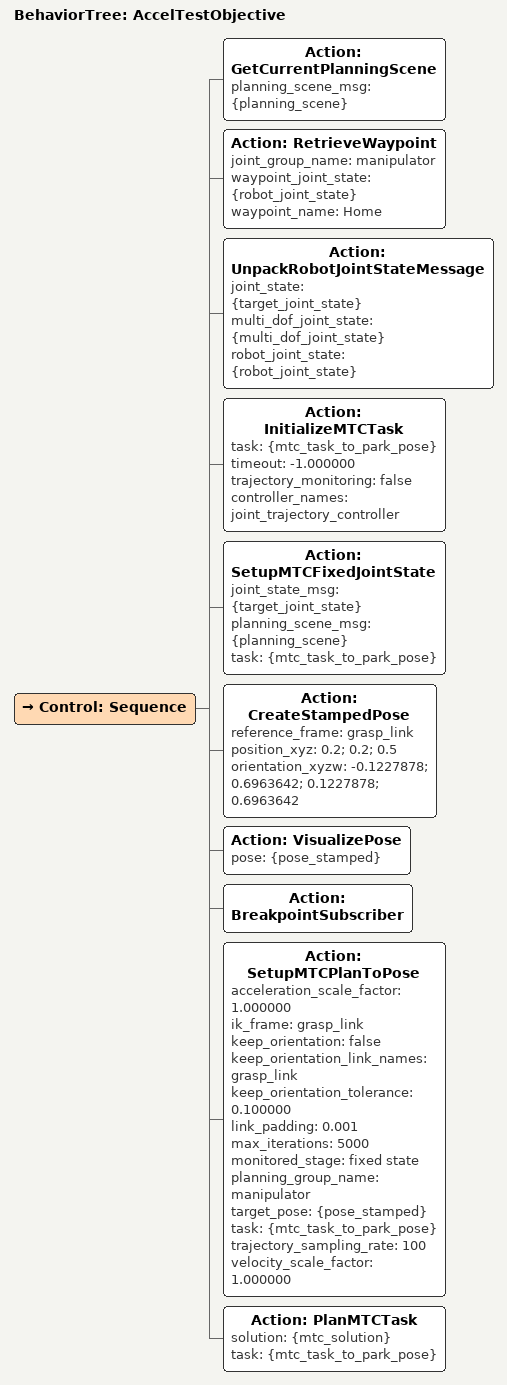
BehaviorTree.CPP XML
<?xml version='1.0' encoding='UTF-8'?>
<root BTCPP_format="4" main_tree_to_execute="AccelTestObjective">
  <BehaviorTree ID="AccelTestObjective" _description="">
    <Control ID="Sequence">
      <Action ID="GetCurrentPlanningScene" planning_scene_msg="{planning_scene}"/>
      <Action ID="RetrieveWaypoint" joint_group_name="manipulator" waypoint_joint_state="{robot_joint_state}" waypoint_name="Home"/>
      <Action ID="UnpackRobotJointStateMessage" joint_state="{target_joint_state}" multi_dof_joint_state="{multi_dof_joint_state}" robot_joint_state="{robot_joint_state}"/>
      <Action ID="InitializeMTCTask" task="{mtc_task_to_park_pose}" timeout="-1.000000" trajectory_monitoring="false" controller_names="joint_trajectory_controller"/>
      <Action ID="SetupMTCFixedJointState" joint_state_msg="{target_joint_state}" planning_scene_msg="{planning_scene}" task="{mtc_task_to_park_pose}"/>
      <Action ID="CreateStampedPose" reference_frame="grasp_link" position_xyz="0.2; 0.2; 0.5" orientation_xyzw="-0.1227878; 0.6963642; 0.1227878; 0.6963642"/>
      <Action ID="VisualizePose" pose="{pose_stamped}"/>
      <Action ID="BreakpointSubscriber"/>
      <Action ID="SetupMTCPlanToPose" acceleration_scale_factor="1.000000" ik_frame="grasp_link" keep_orientation="false" keep_orientation_link_names="grasp_link" keep_orientation_tolerance="0.100000" link_padding="0.001" max_iterations="5000" monitored_stage="fixed state" planning_group_name="manipulator" target_pose="{pose_stamped}" task="{mtc_task_to_park_pose}" trajectory_sampling_rate="100" velocity_scale_factor="1.000000"/>
      <Action ID="PlanMTCTask" solution="{mtc_solution}" task="{mtc_task_to_park_pose}"/>
    </Control>
  </BehaviorTree>
</root>
